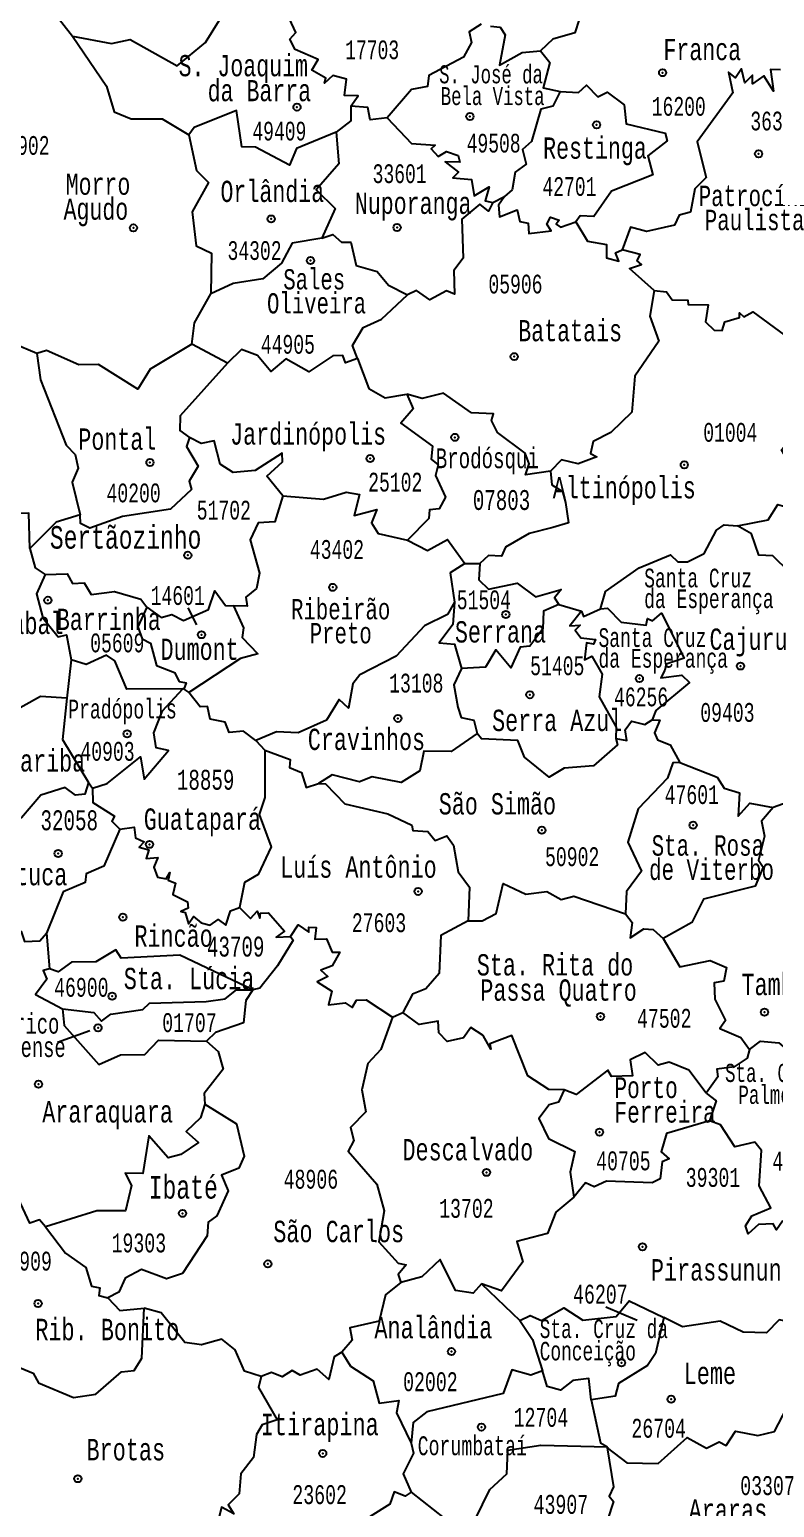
# Model space of a CAD drawing. Header units: millimetres. Extents: x 9851 to 10267, y 23387 to 23778.
# Drawn here: x 10108.89 to 10118.13, y 23501.6 to 23519.94 of the extents above; entities that cross this region are included whole.
import ezdxf
from ezdxf.enums import TextEntityAlignment as Align

# ---------------------------------------------------------------- set-up
doc = ezdxf.new("R2010")
doc.units = ezdxf.units.MM
doc.layers.add('3', color=7, linetype='Continuous')
doc.styles.add('MONOTXT', font='MONOTXT', dxfattribs={"height": 0.2})

# ---------------------------------------------------------------- blocks, each defined once
blk = doc.blocks.new('SEDE')
at = {"layer": '3', "color": 7, "linetype": 'Continuous'}
blk.add_circle((0, 0), 0.00451, dxfattribs=at)

msp = doc.modelspace()

# ---------------------------------------------------------------- linework, layer by layer
at = {"color": 7, "linetype": 'Continuous'}
for p, q in [((10114.635, 23517.797), (10114.78, 23517.869)), ((10108.975, 23515.919), (10108.681, 23516.043)), ((10111.344, 23515.8), (10110.9, 23516.037)), ((10114.288, 23513.315), (10114.473, 23513.312)), ((10110.851, 23512.763), (10110.958, 23512.551)), ((10115.454, 23512.805), (10115.736, 23512.724)), ((10109.402, 23512.116), (10109.347, 23511.642)), ((10110.801, 23511.752), (10110.786, 23511.757)), ((10110.801, 23511.752), (10110.862, 23511.711)), ((10111.696, 23511.116), (10111.806, 23510.995)), ((10109.617, 23510.597), (10109.666, 23510.523)), ((10118.348, 23510.367), (10118.118, 23510.286)), ((10109.094, 23508.726), (10109.134, 23508.28)), ((10113.39, 23507.681), (10113.519, 23507.74)), ((10109.632, 23507.514), (10109.233, 23507.369)), ((10114.494, 23504.37), (10114.972, 23503.916)), ((10116.429, 23503.915), (10116.038, 23504.081)), ((10116.058, 23502.347), (10116.054, 23502.335))]:
    msp.add_line(p, q, dxfattribs=at)
for points in [[(10109.419, 23519.859), (10109.902, 23519.771), (10110.134, 23519.819), (10110.716, 23519.493), (10111.071, 23519.781), (10111.261, 23520.088), (10111.472, 23520.146), (10111.487, 23520.347), (10111.587, 23520.444)], [(10112.875, 23518.991), (10112.965, 23519.121), (10112.794, 23519.125), (10112.82, 23519.326), (10112.651, 23519.372), (10112.548, 23519.279), (10112.562, 23519.338), (10112.389, 23519.438), (10112.467, 23519.57), (10112.182, 23519.697), (10112.116, 23519.824), (10112.19, 23519.906), (10112.11, 23520.077), (10112.016, 23520.135), (10111.846, 23520.101), (10111.998, 23520.257), (10111.945, 23520.43), (10111.587, 23520.444)], [(10108.644, 23520.249), (10108.805, 23520.198), (10108.989, 23520.272), (10109.152, 23520.199), (10109.419, 23519.859)], [(10115.761, 23520.235), (10115.652, 23519.903), (10115.382, 23519.822), (10115.229, 23519.677)], [(10109.419, 23519.859), (10109.842, 23519.238), (10109.935, 23518.921), (10110.148, 23518.835), (10110.53, 23518.835), (10110.863, 23518.636)], [(10114.493, 23520.008), (10114.341, 23519.913), (10114.372, 23519.781), (10114.272, 23519.601), (10113.842, 23519.371), (10113.825, 23519.236), (10113.625, 23519.197), (10113.326, 23518.846)], [(10114.609, 23519.984), (10114.728, 23519.972), (10114.788, 23519.878), (10114.717, 23519.502), (10114.999, 23519.656), (10115.229, 23519.677)], [(10115.229, 23519.677), (10115.343, 23519.532), (10115.261, 23519.219), (10115.47, 23519.173)], [(10118.208, 23519.441), (10118.084, 23519.447), (10118.12, 23519.178), (10118, 23519.37), (10117.861, 23519.27), (10117.861, 23519.378), (10117.765, 23519.282), (10117.722, 23519.453), (10117.649, 23519.342), (10117.562, 23519.414), (10117.615, 23519.159), (10117.174, 23518.55), (10117.285, 23518.105), (10117.142, 23517.967), (10117.089, 23517.675), (10116.951, 23517.64), (10116.893, 23517.516), (10116.544, 23517.437), (10116.347, 23517.488), (10116.242, 23517.207)], [(10115.47, 23519.173), (10115.382, 23518.991), (10115.233, 23518.953), (10115.117, 23518.552), (10115.006, 23518.455), (10115.05, 23518.27), (10114.912, 23518.171), (10114.874, 23517.952), (10114.78, 23517.869)], [(10115.47, 23519.173), (10115.7, 23519.162), (10115.8, 23519.252), (10115.938, 23519.107), (10116.057, 23519.167), (10116.267, 23519.008), (10116.293, 23518.774), (10116.775, 23518.657), (10116.801, 23518.562), (10116.559, 23518.374), (10116.623, 23518.14), (10116.111, 23517.938), (10115.89, 23517.62), (10115.719, 23517.631), (10115.668, 23517.554)], [(10112.875, 23518.991), (10112.875, 23518.808), (10112.693, 23518.67)], [(10113.326, 23518.846), (10113.112, 23518.82), (10113.083, 23518.976), (10112.875, 23518.991)], [(10112.693, 23518.67), (10112.197, 23518.466), (10112.113, 23518.261), (10111.692, 23518.484), (10111.522, 23518.485), (10111.455, 23518.936), (10110.928, 23518.728), (10110.863, 23518.636)], [(10113.326, 23518.846), (10113.625, 23518.529), (10113.919, 23518.508), (10113.869, 23518.46), (10113.959, 23518.368), (10114.062, 23518.428), (10114.204, 23518.379), (10114.227, 23518.298), (10114.044, 23518.302), (10114.209, 23518.173), (10114.14, 23518.103), (10114.372, 23518.08), (10114.406, 23517.879), (10114.589, 23517.988), (10114.539, 23517.818), (10114.635, 23517.797)], [(10110.863, 23518.636), (10110.958, 23518.194), (10111.108, 23518.042), (10110.905, 23517.679), (10110.955, 23517.258), (10111.145, 23517.166), (10111.137, 23516.66)], [(10112.693, 23518.67), (10112.724, 23518.276), (10112.443, 23517.954), (10112.68, 23517.723), (10112.512, 23517.353)], [(10114.78, 23517.869), (10114.705, 23517.762), (10114.718, 23517.617), (10114.939, 23517.705), (10114.972, 23517.558), (10115.075, 23517.541), (10115.082, 23517.41), (10115.361, 23517.445), (10115.305, 23517.527), (10115.351, 23517.612), (10115.458, 23517.578), (10115.421, 23517.527), (10115.476, 23517.49), (10115.668, 23517.554)], [(10114.635, 23517.797), (10114.583, 23517.688), (10114.476, 23517.774), (10114.251, 23517.589), (10114.266, 23517.104), (10114.153, 23516.95), (10114.161, 23516.656), (10114.061, 23516.7), (10113.855, 23516.587), (10113.69, 23516.702), (10113.576, 23516.649)], [(10115.668, 23517.554), (10115.811, 23517.315), (10116.049, 23517.276), (10116.045, 23517.11), (10116.202, 23517.066), (10116.159, 23517.169), (10116.242, 23517.207)], [(10112.512, 23517.353), (10112.144, 23517.29), (10112.011, 23517.041), (10111.782, 23516.848), (10111.411, 23516.788), (10111.137, 23516.66)], [(10112.512, 23517.353), (10112.648, 23517.397), (10112.759, 23517.302), (10112.875, 23517.304), (10112.94, 23517.015), (10113.199, 23516.937), (10113.341, 23516.771), (10113.576, 23516.649)], [(10116.637, 23516.705), (10116.334, 23516.977), (10116.48, 23517.025), (10116.428, 23517.072), (10116.465, 23517.149), (10116.242, 23517.207)], [(10110.9, 23516.037), (10110.931, 23516.301), (10111.137, 23516.66)], [(10112.958, 23515.859), (10112.893, 23516.019), (10113.026, 23516.244), (10113.254, 23516.347), (10113.576, 23516.649)], [(10116.637, 23516.705), (10116.584, 23516.386), (10116.695, 23516.072), (10116.399, 23515.638), (10116.362, 23515.194), (10116.1, 23514.939), (10115.88, 23514.829), (10115.848, 23514.68), (10115.929, 23514.636), (10115.694, 23514.55), (10115.488, 23514.602), (10115.352, 23514.461)], [(10116.637, 23516.705), (10116.791, 23516.688), (10116.862, 23516.588), (10117.056, 23516.585), (10117.06, 23516.529), (10117.308, 23516.526), (10117.276, 23516.315), (10117.385, 23516.212), (10117.483, 23516.207), (10117.515, 23516.312), (10117.697, 23516.366), (10117.697, 23516.427), (10117.751, 23516.378), (10117.864, 23516.44), (10118.251, 23516.154), (10118.487, 23516.24)], [(10110.9, 23516.037), (10110.382, 23515.726), (10110.229, 23515.48), (10109.743, 23515.786), (10109.496, 23515.781), (10109.094, 23515.958), (10108.975, 23515.919)], [(10108.975, 23515.919), (10109.019, 23515.596), (10109.341, 23514.781), (10109.452, 23514.667), (10109.489, 23514.496), (10109.414, 23514.325), (10109.513, 23513.916)], [(10112.958, 23515.859), (10112.807, 23515.804), (10112.772, 23515.895), (10112.648, 23515.891), (10112.354, 23515.692), (10112.066, 23515.853), (10111.881, 23515.699), (10111.715, 23515.895), (10111.518, 23515.969), (10111.344, 23515.8)], [(10112.958, 23515.859), (10113.098, 23515.487), (10113.299, 23515.369), (10113.57, 23515.414)], [(10111.344, 23515.8), (10110.753, 23515.145), (10110.752, 23514.964), (10110.87, 23514.877)], [(10113.57, 23515.414), (10113.649, 23515.236), (10113.495, 23515.054), (10113.888, 23514.771), (10113.87, 23514.61), (10113.959, 23514.54), (10113.923, 23514.405), (10114.049, 23514.137), (10113.968, 23513.994), (10113.848, 23513.981), (10113.843, 23513.871), (10113.575, 23513.603)], [(10115.352, 23514.461), (10115.04, 23514.416), (10115.088, 23514.553), (10115.038, 23514.682), (10114.696, 23514.942), (10114.619, 23515.088), (10114.646, 23515.173), (10114.373, 23515.184), (10114.022, 23515.429), (10113.759, 23515.364), (10113.57, 23515.414)], [(10117.673, 23513.781), (10118.054, 23513.855), (10118.174, 23514.045), (10118.522, 23513.948), (10118.439, 23514.015), (10118.36, 23514.289), (10118.421, 23514.381), (10118.218, 23514.725), (10118.352, 23514.872), (10118.268, 23514.909), (10118.513, 23514.978), (10118.6, 23515.085), (10118.814, 23515.112), (10118.937, 23515.261)], [(10110.87, 23514.877), (10110.832, 23514.768), (10110.979, 23514.521), (10110.867, 23514.334), (10110.895, 23514.234), (10110.634, 23513.987), (10110.037, 23513.899), (10109.632, 23513.752), (10109.518, 23513.81), (10109.513, 23513.916)], [(10112.031, 23514.155), (10111.831, 23514.399), (10112.027, 23514.576), (10112.022, 23514.682), (10111.685, 23514.468), (10111.414, 23514.444), (10111.25, 23514.547), (10111.177, 23514.835), (10111.016, 23514.804), (10110.87, 23514.877)], [(10115.352, 23514.461), (10115.37, 23514.29), (10115.502, 23514.206), (10115.539, 23514.072), (10115.574, 23513.818), (10115.38, 23513.759), (10115.089, 23513.687), (10114.794, 23513.516), (10114.745, 23513.403), (10114.582, 23513.412), (10114.473, 23513.312)], [(10108.889, 23513.499), (10108.876, 23513.939), (10108.349, 23513.926), (10108.058, 23513.986), (10107.831, 23514.182), (10107.694, 23514.143), (10107.604, 23514.198)], [(10112.031, 23514.155), (10112.532, 23514.113), (10112.817, 23514.201), (10112.983, 23514.171), (10112.915, 23513.91), (10113.195, 23513.986), (10113.129, 23513.819), (10113.214, 23513.687), (10113.575, 23513.603)], [(10112.031, 23514.155), (10111.93, 23513.83), (10111.724, 23513.818), (10111.625, 23513.606), (10111.738, 23513.195), (10111.702, 23513.002), (10111.569, 23512.894), (10111.586, 23512.786), (10111.415, 23512.787)], [(10109.513, 23513.916), (10109.215, 23513.829), (10108.889, 23513.499)], [(10115.971, 23512.75), (10116.033, 23512.966), (10116.454, 23513.261), (10116.842, 23513.422), (10116.931, 23513.334), (10117.054, 23513.333), (10117.261, 23513.437), (10117.411, 23513.728), (10117.507, 23513.794), (10117.673, 23513.781)], [(10118.872, 23512.677), (10118.42, 23512.858), (10118.451, 23512.934), (10118.32, 23513.208), (10118.113, 23513.408), (10117.937, 23513.416), (10117.847, 23513.683), (10117.673, 23513.781)], [(10108.889, 23513.499), (10108.956, 23513.261), (10109.077, 23513.177)], [(10113.575, 23513.603), (10113.825, 23513.475), (10114.073, 23513.612), (10114.288, 23513.315)], [(10114.288, 23513.315), (10114.107, 23513.196), (10114.162, 23512.834)], [(10114.473, 23513.312), (10114.464, 23513.11), (10114.582, 23512.994), (10114.938, 23513.069), (10115.165, 23512.902), (10115.486, 23512.993), (10115.402, 23512.887), (10115.454, 23512.805)], [(10109.077, 23513.177), (10108.97, 23512.936), (10109.05, 23512.641), (10109.241, 23512.404), (10109.345, 23512.429), (10109.402, 23512.116)], [(10109.077, 23513.177), (10109.352, 23513.185), (10109.419, 23513.066), (10109.565, 23513.075), (10109.649, 23512.93), (10109.939, 23512.968), (10110.267, 23512.871), (10110.34, 23512.772)], [(10110.34, 23512.772), (10110.519, 23512.642), (10110.653, 23512.681), (10110.797, 23512.607), (10111.107, 23512.742), (10111.186, 23512.976), (10111.317, 23512.793), (10111.415, 23512.787)], [(10110.34, 23512.772), (10110.229, 23512.526), (10110.284, 23512.379), (10110.385, 23512.326), (10110.463, 23512.046), (10110.685, 23511.961), (10110.741, 23511.848), (10110.829, 23511.832), (10110.801, 23511.752)], [(10111.415, 23512.787), (10111.54, 23512.516), (10111.525, 23512.396), (10111.718, 23512.193), (10111.502, 23512.134), (10110.862, 23511.711)], [(10114.162, 23512.834), (10114.075, 23512.682), (10113.787, 23512.538), (10113.435, 23512.165), (10112.986, 23511.93), (10112.898, 23511.818), (10112.844, 23511.516), (10112.73, 23511.627), (10112.573, 23511.367), (10112.219, 23511.21), (10111.949, 23511.224), (10111.696, 23511.116)], [(10114.162, 23512.834), (10114.14, 23512.555), (10113.969, 23512.33), (10114.16, 23512.312), (10114.247, 23512.009)], [(10115.454, 23512.805), (10115.267, 23512.721), (10115.255, 23512.501), (10115.096, 23512.286), (10114.976, 23512.275), (10114.86, 23512.019), (10114.674, 23512.244), (10114.547, 23512.026), (10114.247, 23512.009)], [(10115.736, 23512.724), (10115.593, 23512.541), (10115.72, 23512.547), (10115.657, 23512.487), (10115.73, 23512.393), (10115.91, 23512.369), (10115.887, 23512.312), (10115.799, 23512.328), (10115.776, 23512.117), (10115.864, 23512.162), (10115.993, 23511.94), (10115.957, 23511.657), (10116.167, 23511.28), (10116.164, 23511.143)], [(10115.736, 23512.724), (10115.763, 23512.655), (10115.971, 23512.75)], [(10115.971, 23512.75), (10116.06, 23512.761), (10116.228, 23512.585), (10116.54, 23512.549), (10116.558, 23512.633), (10116.618, 23512.601), (10116.73, 23512.698), (10117.01, 23512.137), (10116.788, 23512.063), (10116.77, 23511.991), (10116.723, 23511.894), (10116.983, 23511.927), (10117.077, 23511.836), (10116.658, 23511.488), (10116.613, 23511.372)], [(10110.786, 23511.757), (10110.092, 23511.752), (10109.942, 23512.104), (10109.842, 23512.174), (10109.59, 23512.06), (10109.402, 23512.116)], [(10114.247, 23512.009), (10114.154, 23511.809), (10114.201, 23511.53), (10114.241, 23511.401), (10114.4, 23511.37), (10114.443, 23511.202)], [(10109.347, 23511.642), (10109.02, 23511.664), (10108.63, 23511.445), (10108.458, 23511.558), (10108.305, 23511.497), (10108.085, 23511.637), (10108.116, 23511.49), (10108.016, 23511.272), (10107.634, 23511.194)], [(10109.347, 23511.642), (10109.295, 23511.127), (10109.617, 23510.597)], [(10109.666, 23510.523), (10109.849, 23510.584), (10110.263, 23510.913), (10110.309, 23510.636), (10110.609, 23510.993), (10110.456, 23511.027), (10110.428, 23511.213), (10110.536, 23511.484), (10110.786, 23511.757)], [(10111.696, 23511.116), (10111.541, 23511.234), (10111.361, 23511.215), (10111.313, 23511.344), (10111.126, 23511.382), (10111.093, 23511.539), (10111.005, 23511.534), (10110.862, 23511.711)], [(10116.164, 23511.143), (10116.299, 23511.118), (10116.278, 23511.247), (10116.359, 23511.356), (10116.522, 23511.315), (10116.613, 23511.372)], [(10116.613, 23511.372), (10116.708, 23511.369), (10116.641, 23511.212), (10116.679, 23511.124), (10116.838, 23511.063), (10116.959, 23510.845)], [(10114.443, 23511.202), (10114.119, 23510.978), (10113.78, 23510.982), (10113.73, 23510.741), (10113.497, 23510.594), (10113.137, 23510.667), (10112.983, 23510.605), (10112.641, 23510.692), (10112.474, 23510.584)], [(10116.164, 23511.143), (10116.183, 23511.064), (10115.887, 23510.8), (10115.522, 23510.773), (10115.334, 23510.661), (10115.03, 23510.91), (10114.945, 23511.117), (10114.494, 23511.137), (10114.443, 23511.202)], [(10111.806, 23510.995), (10111.805, 23510.409), (10111.734, 23510.196), (10111.883, 23509.795), (10111.723, 23509.452), (10111.552, 23509.354), (10111.49, 23509.045)], [(10111.806, 23510.995), (10112.119, 23510.881), (10112.111, 23510.782), (10112.261, 23510.721), (10112.32, 23510.534), (10112.474, 23510.584)], [(10116.959, 23510.845), (10116.869, 23510.839), (10116.806, 23510.647), (10116.44, 23510.27), (10116.31, 23509.853), (10116.482, 23509.496), (10116.297, 23509.24), (10116.283, 23508.963)], [(10116.959, 23510.845), (10117.419, 23510.662), (10117.509, 23510.525), (10117.7, 23510.465), (10117.682, 23510.179), (10117.826, 23510.338), (10118.118, 23510.286)], [(10109.617, 23510.597), (10109.573, 23510.449), (10109.457, 23510.439), (10109.327, 23510.534), (10109.024, 23510.436), (10108.785, 23510.156), (10108.417, 23510.072)], [(10109.666, 23510.523), (10109.672, 23510.345), (10109.938, 23510.179), (10109.905, 23510.116), (10110.005, 23510.017)], [(10112.474, 23510.584), (10112.559, 23510.58), (10112.798, 23510.332), (10113.333, 23510.204), (10113.632, 23510.065), (10113.645, 23509.999), (10113.829, 23509.987), (10113.92, 23509.877), (10114.065, 23509.933), (10114.149, 23509.819), (10114.205, 23509.485), (10114.348, 23509.296), (10114.331, 23508.877)], [(10118.118, 23510.286), (10117.972, 23510.117), (10118.01, 23509.928), (10117.935, 23509.629), (10117.991, 23509.545), (10117.894, 23509.31), (10117.252, 23509.148), (10117.108, 23508.856), (10116.752, 23508.657)], [(10110.005, 23510.017), (10109.808, 23509.556), (10109.59, 23509.462), (10109.576, 23509.353), (10109.301, 23509.236), (10109.094, 23508.726)], [(10110.005, 23510.017), (10110.184, 23510.04), (10110.199, 23509.906), (10110.308, 23509.857), (10110.245, 23509.793), (10110.365, 23509.759), (10110.333, 23509.65), (10110.476, 23509.663), (10110.427, 23509.542), (10110.474, 23509.419), (10110.583, 23509.4), (10110.628, 23509.478), (10110.607, 23509.381), (10110.697, 23509.344), (10110.665, 23509.205), (10110.844, 23509.115), (10110.854, 23509.033), (10110.765, 23508.995), (10110.816, 23508.98), (10110.858, 23508.839), (10110.921, 23508.932), (10111.015, 23508.854), (10111.129, 23508.825), (10111.225, 23508.895), (10111.321, 23508.822), (10111.381, 23509), (10111.49, 23509.045)], [(10108.153, 23509.405), (10108.782, 23508.745), (10108.824, 23508.619), (10109.011, 23508.63), (10109.094, 23508.726)], [(10114.331, 23508.877), (10114.505, 23508.876), (10114.677, 23508.97), (10114.765, 23509.341), (10115.045, 23509.21), (10115.305, 23509.242), (10115.485, 23509.142), (10115.64, 23509.182), (10116.283, 23508.963)], [(10111.49, 23509.045), (10111.626, 23508.905), (10111.71, 23508.997), (10111.745, 23508.909), (10111.752, 23508.973), (10111.853, 23508.977), (10112.05, 23508.751), (10111.948, 23508.675), (10112.123, 23508.685)], [(10114.331, 23508.877), (10113.99, 23508.697), (10113.97, 23508.225), (10113.805, 23508.035), (10113.637, 23507.966), (10113.519, 23507.74)], [(10116.283, 23508.963), (10116.367, 23508.858), (10116.342, 23508.666), (10116.509, 23508.78), (10116.628, 23508.772), (10116.752, 23508.657)], [(10112.123, 23508.685), (10112.157, 23508.636), (10111.965, 23508.319), (10111.745, 23508.042), (10111.658, 23508.02)], [(10112.123, 23508.685), (10112.219, 23508.827), (10112.352, 23508.739), (10112.353, 23508.801), (10112.442, 23508.793), (10112.425, 23508.652), (10112.57, 23508.654), (10112.641, 23508.488), (10112.736, 23508.49), (10112.641, 23508.32), (10112.499, 23508.264), (10112.587, 23508.185), (10112.455, 23508.12), (10112.637, 23508.003), (10112.595, 23507.835), (10112.801, 23507.859), (10112.888, 23507.8), (10112.944, 23507.892), (10113.062, 23507.895), (10113.39, 23507.681)], [(10111.658, 23508.02), (10110.75, 23508.45), (10110.021, 23508.416), (10109.955, 23508.518), (10109.709, 23508.367), (10109.407, 23508.365), (10109.241, 23508.243), (10109.134, 23508.28)], [(10116.752, 23508.657), (10116.959, 23508.307), (10117.333, 23508.384), (10117.537, 23508.299), (10117.505, 23508.129), (10117.384, 23508.108), (10117.392, 23507.906), (10117.524, 23507.641), (10117.455, 23507.539), (10117.715, 23507.431), (10117.823, 23507.279)], [(10109.134, 23508.28), (10109.053, 23508.261), (10109.101, 23508.154), (10108.961, 23507.965), (10109.295, 23507.784)], [(10109.295, 23507.784), (10109.685, 23507.741), (10109.777, 23507.632), (10109.894, 23507.718), (10110.292, 23507.776), (10110.376, 23507.855), (10111.079, 23507.877), (10111.315, 23507.908), (10111.453, 23508.022), (10111.658, 23508.02)], [(10111.658, 23508.02), (10111.571, 23507.887), (10111.541, 23507.61), (10111.193, 23507.49), (10111.081, 23507.385)], [(10109.295, 23507.784), (10109.314, 23507.58), (10109.744, 23507.095), (10110.015, 23507.215), (10110.316, 23507.22), (10110.485, 23507.396), (10111.081, 23507.385)], [(10113.39, 23507.681), (10113.247, 23507.279), (10113.084, 23507.108), (10113.01, 23506.779), (10113.061, 23506.506), (10112.869, 23506.312), (10112.912, 23506.151), (10112.839, 23506.018), (10113.197, 23505.607), (10113.288, 23505.278), (10113.223, 23504.894), (10113.46, 23504.627), (10113.56, 23504.605), (10113.462, 23504.487), (10113.493, 23504.387)], [(10115.52, 23506.778), (10115.332, 23506.783), (10115.07, 23506.953), (10114.873, 23507.453), (10114.6, 23507.351), (10114.61, 23507.283), (10114.515, 23507.454), (10114.362, 23507.552), (10114.274, 23507.427), (10114.07, 23507.381), (10113.965, 23507.488), (10113.958, 23507.632), (10113.722, 23507.592), (10113.519, 23507.74)], [(10111.081, 23507.385), (10111.227, 23507.255), (10111.287, 23507.036), (10111.054, 23506.735), (10111.061, 23506.601)], [(10117.823, 23507.279), (10117.958, 23507.383), (10118.187, 23507.363), (10118.347, 23507.225)], [(10117.285, 23506.737), (10117.068, 23507.024), (10116.825, 23507.125), (10116.687, 23507.084), (10116.525, 23507.243), (10116.342, 23507.154), (10116.37, 23506.955), (10116.11, 23506.944), (10116.065, 23507.024), (10115.67, 23506.723), (10115.52, 23506.778)], [(10117.823, 23507.279), (10117.793, 23507.171), (10117.633, 23507.067), (10117.417, 23507.038), (10117.429, 23506.943), (10117.285, 23506.737)], [(10115.52, 23506.778), (10115.451, 23506.625), (10115.334, 23506.592), (10115.208, 23506.423), (10115.326, 23506.175), (10115.653, 23506.015), (10115.598, 23505.757), (10115.64, 23505.446)], [(10117.285, 23506.737), (10117.407, 23506.644), (10117.325, 23506.396)], [(10111.061, 23506.601), (10111.007, 23506.431), (10110.828, 23506.264), (10110.982, 23506.127), (10110.763, 23505.976), (10110.607, 23505.935), (10110.366, 23506.21), (10110.291, 23505.742), (10110.073, 23505.746), (10110.15, 23505.59), (10110.076, 23505.279), (10109.719, 23505.277), (10109.085, 23505.08)], [(10111.061, 23506.601), (10111.454, 23506.357), (10111.55, 23505.954), (10111.482, 23505.807), (10111.268, 23505.719), (10111.351, 23505.525), (10111.21, 23505.215), (10111.102, 23505.135), (10111.089, 23504.968), (10110.785, 23504.499), (10110.585, 23504.432), (10110.275, 23504.548), (10110.073, 23504.443), (10109.995, 23504.267), (10109.855, 23504.197)], [(10117.325, 23506.396), (10116.793, 23506.236), (10116.725, 23506.011), (10116.826, 23505.921), (10116.737, 23505.884), (10116.713, 23505.675), (10116.613, 23505.626), (10116.046, 23505.647), (10115.894, 23505.574), (10115.785, 23505.625), (10115.64, 23505.446)], [(10118.599, 23505.039), (10118.231, 23505.148), (10118.159, 23505.041), (10118.116, 23505.114), (10117.934, 23505.108), (10117.807, 23504.99), (10117.774, 23505.09), (10117.852, 23505.216), (10118.088, 23505.313), (10117.943, 23505.587), (10117.973, 23506.027), (10117.887, 23506.131), (10117.64, 23506.073), (10117.462, 23506.345), (10117.325, 23506.396)], [(10109.085, 23505.08), (10109.008, 23505.164), (10108.889, 23505.126), (10108.716, 23505.495), (10108.46, 23505.552), (10108.328, 23505.826), (10108.208, 23505.872)], [(10115.64, 23505.446), (10115.418, 23505.261), (10115.316, 23504.997), (10114.936, 23504.895), (10115.01, 23504.643), (10114.744, 23504.283), (10114.494, 23504.37)], [(10109.085, 23505.08), (10109.333, 23504.751), (10109.582, 23504.574), (10109.653, 23504.341), (10109.758, 23504.323), (10109.744, 23504.228), (10109.855, 23504.197)], [(10114.494, 23504.37), (10114.391, 23504.255), (10114.174, 23504.289), (10113.984, 23504.672), (10113.753, 23504.459), (10113.493, 23504.387)], [(10113.493, 23504.387), (10113.304, 23504.236), (10113.227, 23503.906), (10112.863, 23503.826), (10112.89, 23503.673), (10112.763, 23503.522)], [(10109.855, 23504.197), (10110.006, 23504.038), (10110.307, 23504.069)], [(10114.972, 23503.916), (10115.099, 23503.977), (10115.24, 23503.917), (10115.517, 23504.075), (10115.752, 23503.92), (10116.167, 23503.964), (10116.33, 23504.158), (10116.758, 23503.955)], [(10108.199, 23503.255), (10108.589, 23503.212), (10108.78, 23503.324), (10108.93, 23503.261), (10108.995, 23503.14), (10109.431, 23502.961), (10109.709, 23503.002), (10110.027, 23503.28), (10110.185, 23503.295), (10110.281, 23503.449), (10110.307, 23504.069)], [(10111.76, 23503.222), (10111.553, 23503.288), (10111.437, 23503.55), (10111.272, 23503.685), (10111.019, 23503.615), (10110.814, 23503.642), (10110.52, 23504.013), (10110.307, 23504.069)], [(10114.972, 23503.916), (10115.128, 23503.679), (10115.252, 23503.291)], [(10116.758, 23503.955), (10116.657, 23503.507), (10116.555, 23503.356), (10116.194, 23503.133), (10116.154, 23502.975), (10115.857, 23502.931)], [(10118.752, 23503.818), (10118.19, 23503.923), (10118.034, 23503.763), (10117.744, 23503.769), (10117.456, 23503.906), (10116.992, 23503.837), (10116.758, 23503.955)], [(10112.763, 23503.522), (10112.665, 23503.466), (10112.599, 23503.182), (10112.456, 23503.313), (10112.246, 23503.236), (10112.145, 23503.296), (10112.022, 23503.216), (10111.889, 23503.27), (10111.76, 23503.222)], [(10112.763, 23503.522), (10112.871, 23503.349), (10113.15, 23503.166), (10113.227, 23502.888), (10113.468, 23502.924), (10113.442, 23502.768), (10113.622, 23502.393)], [(10111.76, 23503.222), (10111.728, 23503.083), (10111.959, 23502.682), (10111.773, 23502.621), (10111.702, 23502.499), (10111.664, 23502.215), (10111.509, 23502.012), (10111.487, 23501.763), (10111.351, 23501.627), (10111.422, 23501.516), (10111.267, 23501.598), (10111.155, 23501.14), (10111.313, 23500.972), (10111.239, 23500.802), (10111.515, 23500.739), (10111.605, 23500.546)], [(10115.252, 23503.291), (10115.106, 23503.237), (10114.87, 23503.302), (10114.763, 23503.009), (10113.817, 23502.782), (10113.648, 23502.65), (10113.622, 23502.393)], [(10115.857, 23502.931), (10115.828, 23503.194), (10115.631, 23503.169), (10115.478, 23503.05), (10115.31, 23503.097), (10115.252, 23503.291)], [(10115.857, 23502.931), (10115.972, 23502.399), (10116.058, 23502.347)], [(10116.054, 23502.335), (10116.298, 23502.149), (10116.687, 23502.139), (10117.05, 23502.462), (10117.287, 23502.33), (10117.447, 23502.41), (10117.532, 23502.364), (10117.65, 23502.544), (10117.927, 23502.49), (10118.133, 23502.538), (10118.287, 23502.83), (10118.469, 23502.849), (10118.515, 23502.733)], [(10113.622, 23502.393), (10113.65, 23502.267), (10113.521, 23502.013), (10113.623, 23501.783)], [(10113.623, 23501.783), (10114.03, 23501.461), (10114.418, 23501.447), (10114.6, 23501.816), (10114.81, 23502.012), (10114.824, 23502.306), (10115.232, 23502.369), (10116.058, 23502.347)], [(10116.054, 23502.335), (10116.132, 23501.849), (10116.081, 23501.734), (10116.135, 23501.67), (10115.919, 23501.011), (10116.14, 23500.765), (10116.092, 23500.675)], [(10113.623, 23501.783), (10113.549, 23501.735), (10113.411, 23501.79), (10113.358, 23501.634), (10113.114, 23501.483), (10113.154, 23501.392)]]:
    msp.add_lwpolyline(points, dxfattribs=at)
for p in [(10116.744, 23519.407), (10112.205, 23518.98), (10114.352, 23518.863), (10115.924, 23518.76), (10117.935, 23518.399), (10110.174, 23517.48), (10111.885, 23517.591), (10113.447, 23517.485), (10112.372, 23517.074), (10114.902, 23515.882), (10114.166, 23514.88), (10110.38, 23514.568), (10113.113, 23514.616), (10117.013, 23514.538), (10110.849, 23513.416), (10112.649, 23513.018), (10109.113, 23512.857), (10114.797, 23512.68), (10111.019, 23512.43), (10117.71, 23512.041), (10116.455, 23511.885), (10115.097, 23511.685), (10113.458, 23511.391), (10110.097, 23511.199), (10115.244, 23510.002), (10117.122, 23510.066), (10110.374, 23509.827), (10109.241, 23509.713), (10113.708, 23509.243), (10110.044, 23508.924), (10109.91, 23507.943), (10115.972, 23507.691), (10118.008, 23507.743), (10109.735, 23507.549), (10108.997, 23506.849), (10115.96, 23506.255), (10114.558, 23505.755), (10110.785, 23505.246), (10116.494, 23504.832), (10111.844, 23504.618), (10108.991, 23504.127), (10114.122, 23503.53), (10116.233, 23503.391), (10116.849, 23502.938), (10114.494, 23502.593), (10112.524, 23502.266), (10109.485, 23501.952)]:
    msp.add_point(p, dxfattribs=at)

# ---------------------------------------------------------------- block references
for p, xscale, yscale, zscale, rotation in [((10116.744, 23519.407), 10.000010793914, 10.000010793914, 10, 0.436496269233254), ((10112.205, 23518.98), 10, 10, 10, 0.2956211337370942), ((10114.352, 23518.863), 10.00001104078741, 10.00001104078741, 10, 0.359921533927719), ((10115.924, 23518.76), 10.00001898670335, 10.00001898670335, 10, 0.406613030810369), ((10117.935, 23518.399), 10, 10, 10, 0.4645119778394913), ((10110.174, 23517.48), 9.999980482974497, 9.999980482974497, 10, 0.2198480559227738), ((10111.885, 23517.591), 10.00002099974434, 10.00002099974434, 10, 0.2737421069185025), ((10113.447, 23517.485), 10.00001668829945, 10.00001668829945, 10, 0.3204336015778561), ((10112.372, 23517.074), 9.999983044849182, 9.999983044849182, 10, 0.2838818624302921), ((10114.902, 23515.882), 10, 10, 10, 0.3513839529139581), ((10114.166, 23514.88), 10.0000161678815, 10.0000161678815, 10, 0.3199000013501398), ((10110.38, 23514.568), 10.00001377168172, 10.00001377168172, 10, 0.1990364455999813), ((10113.113, 23514.616), 9.999983969461468, 9.999983969461468, 10, 0.2849490699124411), ((10117.013, 23514.538), 10.00001700781438, 10.00001700781438, 10, 0.4050122455382664), ((10110.849, 23513.416), 10.00001605761794, 10.00001605761794, 10, 0.2027716831145176), ((10109.113, 23512.857), 9.99998435066885, 9.99998435066885, 10, 0.142474089033866), ((10112.649, 23513.018), 9.999999999999998, 9.999999999999998, 9.999999999999998, 0.2555996044405665), ((10114.797, 23512.68), 10.0000161678815, 10.0000161678815, 10, 0.3199000013501398), ((10111.019, 23512.43), 10.00001361002684, 10.00001361002684, 10, 0.1987696428552574), ((10117.71, 23512.041), 10.00001766657672, 10.00001766657672, 10, 0.4055458406993467), ((10116.455, 23511.885), 10.00001663777554, 10.00001663777554, 10, 0.364990715116505), ((10115.097, 23511.685), 10.00001668829945, 10.00001668829945, 10, 0.3204336015778561), ((10113.458, 23511.391), 10.00001463904518, 10.00001463904518, 10, 0.2660048697164543), ((10110.097, 23511.199), 10, 10, 10, 0.1574151203856033), ((10115.244, 23510.002), 9.999999999999998, 9.999999999999998, 9.999999999999998, 0.3097615865854373), ((10117.122, 23510.066), 10.00002201239043, 10.00002201239043, 10, 0.3697930920257418), ((10110.374, 23509.827), 9.999988907375307, 9.999988907375307, 10, 0.1526126482596994), ((10109.241, 23509.713), 10.00002014029612, 10.00002014029612, 10, 0.114992678922464), ((10113.708, 23509.243), 10, 10, 10, 0.2537319909198689), ((10110.044, 23508.924), 9.999980322620141, 9.999980322620141, 10, 0.1328691299478455), ((10109.91, 23507.943), 10.00002137357773, 10.00002137357773, 10, 0.1184611258555851), ((10118.008, 23507.743), 9.999983947343633, 9.999983947343633, 10, 0.3772652025171987), ((10109.735, 23507.549), 10.00001795974546, 10.00001795974546, 10, 0.1085893900813122), ((10115.972, 23507.691), 10, 10, 10, 0.3116291907816184), ((10108.997, 23506.849), 10, 10, 10, 0.077106516861867), ((10115.96, 23506.255), 10, 10, 10, 0.2977555440642108), ((10114.558, 23505.755), 10, 10, 10, 0.2475955427197131), ((10110.785, 23505.246), 10.00002156656596, 10.00002156656596, 10, 0.1189947329996406), ((10116.494, 23504.832), 10.00000000000001, 10.00000000000001, 10.00000000000001, 0.3017575611954205), ((10111.844, 23504.618), 9.999986470077546, 9.999986470077546, 10, 0.1472765656076982), ((10108.991, 23504.127), 10, 10, 10, 0.04775803340488208), ((10114.122, 23503.53), 10.0000214422078, 10.0000214422078, 10, 0.2113093623387367), ((10116.233, 23503.391), 9.99997915395228, 9.99997915395228, 10, 0.2793462284425405), ((10116.849, 23502.938), 10, 10, 10, 0.29508753102688), ((10114.494, 23502.593), 10.00002317042809, 10.00002317042809, 10, 0.2139773851896848), ((10112.524, 23502.266), 9.999985637514712, 9.999985637514712, 10, 0.1454089360711772), ((10109.485, 23501.952), 10, 10, 10, 0.04055431031545054)]:
    msp.add_blockref('SEDE', p, dxfattribs=dict(at, xscale=xscale, yscale=yscale, zscale=zscale, rotation=rotation))

# ---------------------------------------------------------------- texts
at = {"color": 7, "linetype": 'Continuous', "style": 'MONOTXT'}
for s, height, rotation, width, p in [('17703', 0.2322, 0, 0.666671, (10113.138, 23519.691)), ('49409', 0.2324, 0, 0.666675, (10111.986, 23518.682)), ('33601', 0.2325, 360, 0.666671, (10113.479, 23518.153)), ('42701', 0.2325, 0, 0.666667, (10115.587, 23517.994)), ('34302', 0.2326, 0, 0.666675, (10111.678, 23517.199)), ('44905', 0.2328, 360, 0.666659, (10112.092, 23516.035)), ('Brod%%243squi', 0.24671, 0, 0.66667, (10114.568, 23514.594)), ('25102', 0.233, 360, 0.666675, (10113.425, 23514.324)), ('14601', 0.2333, 360, 0.666671, (10110.724, 23512.916)), ('51504', 0.2333, 360, 0.666667, (10114.525, 23512.863)), ('51405', 0.2334, 360, 0.666671, (10115.436, 23512.044)), ('13108', 0.2334, 0, 0.666663, (10113.686, 23511.829)), ('50902', 0.2338, 0, 0.666671, (10115.621, 23509.674)), ('27603', 0.2339, 360, 0.666671, (10113.223, 23508.854)), ('46306', 0.2344, 360, 0.666667, (10118.443, 23505.894)), ('48906', 0.2344, 0, 0.666659, (10112.378, 23505.67)), ('13702', 0.2345, 0, 0.666667, (10114.308, 23505.308)), ('42909', 0.2346, 0, 0.666663, (10108.824, 23504.653)), ('26704', 0.2349, 0, 0.666675, (10116.695, 23502.578)), ('23602', 0.2351, 0, 0.666663, (10112.486, 23501.754)), ('43907', 0.2351, 0, 0.666675, (10115.481, 23501.633))]:
    msp.add_text(s, height=height, rotation=rotation, dxfattribs=dict(at, width=width)).set_placement(p, align=Align.MIDDLE)
for s, height, width, p in [('Franca', 0.2632, 0.705884, (10116.754, 23519.563)), ('Jaboticabal', 0.26446, 0.705884, (10107.53, 23512.438)), ('Sta. L%%250cia', 0.26525, 0.705882, (10110.055, 23508.029)), ('S%%227o Carlos', 0.26582, 0.705884, (10111.911, 23504.888)), ('Araras', 0.2665, 0.705887, (10117.066, 23501.428))]:
    msp.add_text(s, height=height, dxfattribs=dict(at, width=width)).set_placement(p)
for s, height, rotation, width, p in [('S. Joaquim ', 0.26288, 359.9988, 0.705879, (10112.502, 23519.363)), ('da Barra', 0.2629, 359.9988, 0.705879, (10112.381, 23519.053)), ('Morro ', 0.2627, 359.9975, 0.705884, (10110.297, 23517.892)), ('Agudo', 0.2627, 359.9975, 0.705884, (10110.11, 23517.582)), ('Jardin%%243polis', 0.26404, 360, 0.705879, (10113.311, 23514.79)), ('Sta. Rita do ', 0.26486, 359.999, 0.705887, (10116.541, 23508.199)), ('Passa Quatro', 0.26486, 359.999, 0.705887, (10116.423, 23507.886)), ('Itirapina', 0.2663, 0, 0.705876, (10113.22, 23502.491))]:
    msp.add_text(s, height=height, rotation=rotation, dxfattribs=dict(at, width=width)).set_placement(p, align=Align.RIGHT)
for s, height, rotation, width, p in [('S. Jos%%233 da ', 0.22324, 0.0004, 0.666658, (10114.678, 23519.275)), ('Bela Vista', 0.2232, 0.0004, 0.666658, (10114.634, 23519.005)), ('Prad%%243polis', 0.23351, 360, 0.666659, (10110.039, 23511.39)), ('Sta. Cruz das ', 0.22536, 359.9989, 0.666663, (10118.429, 23506.877)), ('Palmeiras', 0.2254, 359.9989, 0.666663, (10118.27, 23506.605)), ('Ibat%%233', 0.2814, 360, 0.705884, (10110.793, 23505.429))]:
    msp.add_text(s, height=height, rotation=rotation, dxfattribs=dict(at, width=width)).set_placement(p, align=Align.CENTER)
for s, height, width, p in [('16200', 0.2323, 0.666675, (10116.944, 23518.989)), ('36307', 0.2324, 0.666667, (10118.168, 23518.807)), ('31902', 0.2324, 0.666659, (10108.798, 23518.504)), ('05906', 0.2327, 0.666659, (10114.917, 23516.783)), ('01004', 0.2329, 0.666667, (10117.584, 23514.942)), ('40200', 0.2331, 0.666663, (10110.177, 23514.19)), ('07803', 0.2468, 0.666667, (10114.744, 23514.102)), ('51702', 0.2331, 0.666671, (10111.297, 23513.976)), ('43402', 0.2332, 0.666671, (10112.701, 23513.488)), ('05609', 0.2334, 0.666671, (10109.974, 23512.328)), ('09403', 0.2335, 0.666667, (10117.548, 23511.465)), ('18859', 0.2474, 0.666663, (10111.071, 23510.629)), ('47601', 0.2337, 0.666671, (10117.106, 23510.445)), ('32058', 0.2475, 0.666667, (10109.378, 23510.126)), ('43709', 0.2477, 0.666663, (10111.444, 23508.558)), ('46900', 0.234, 0.666667, (10109.528, 23508.052)), ('47502', 0.2341, 0.666675, (10116.764, 23507.668)), ('01707', 0.2341, 0.666671, (10110.87, 23507.614)), ('40705', 0.2344, 0.666671, (10116.257, 23505.898)), ('39301', 0.2344, 0.666659, (10117.369, 23505.692)), ('19303', 0.2346, 0.666667, (10110.242, 23504.879)), ('46207', 0.2347, 0.666675, (10115.971, 23504.243)), ('02002', 0.2348, 0.666663, (10113.861, 23503.156)), ('12704', 0.2349, 0.666659, (10115.233, 23502.714)), ('Corumbata%%237', 0.23497, 0.666659, (10114.381, 23502.371)), ('03307', 0.235, 0.666675, (10118.046, 23501.866))]:
    msp.add_text(s, height=height, dxfattribs=dict(at, width=width)).set_placement(p, align=Align.MIDDLE)
for s, height, width, p in [('49508', 0.2324, 0.666671, (10114.646, 23518.416)), ('Orl%%226ndia', 0.26352, 0.70588, (10111.899, 23517.802)), ('Nuporanga', 0.2635, 0.705887, (10113.647, 23517.654)), ('40903', 0.2336, 0.666659, (10109.853, 23510.865)), ('Tamba%%250', 0.2653, 0.705884, (10118.209, 23507.955))]:
    msp.add_text(s, height=height, dxfattribs=dict(at, width=width)).set_placement(p, align=Align.CENTER)
at = {"color": 7, "linetype": 'Continuous', "style": 'MONOTXT', "width": 0.70589}
msp.add_text('Restinga', height=0.2634, dxfattribs=at).set_placement((10115.904, 23518.603), align=Align.TOP_CENTER)
at = {"color": 7, "linetype": 'Continuous', "style": 'MONOTXT'}
for s, height, rotation, width, p in [('Patroc%%237nio ', 0.25324, 0.0003, 0.705874, (10118.043, 23518.004)), ('Paulista', 0.2532, 0.0003, 0.705874, (10117.886, 23517.705)), ('Sales ', 0.2515, 0.0026, 0.705886, (10112.496, 23516.968)), ('Oliveira', 0.2515, 0.0026, 0.705886, (10112.448, 23516.67)), ('Ribeir%%227o ', 0.25232, 0.0017, 0.705888, (10112.824, 23512.873)), ('Preto', 0.2523, 0.0017, 0.705888, (10112.748, 23512.575)), ('Serrana', 0.2644, 0, 0.705882, (10114.731, 23512.597)), ('Sta. Rosa ', 0.2538, 0.0002, 0.705881, (10117.383, 23509.94)), ('de Viterbo', 0.2538, 0.0002, 0.705881, (10117.351, 23509.64))]:
    msp.add_text(s, height=height, rotation=rotation, dxfattribs=dict(at, width=width)).set_placement(p, align=Align.TOP_CENTER)
for s, height, rotation, width, p in [('Batatais', 0.2638, 360, 0.705882, (10114.951, 23516.073)), ('Dumont', 0.2645, 0, 0.705883, (10110.512, 23512.117)), ('Porto ', 0.2573, 359.9978, 0.705886, (10116.146, 23506.678)), ('Ferreira', 0.2573, 359.9978, 0.705886, (10116.146, 23506.373)), ('Sta. Cruz da ', 0.23006, 359.9971, 0.666663, (10115.218, 23503.698)), ('Concei%%231%%227o', 0.23006, 359.9971, 0.666663, (10115.218, 23503.421)), ('Leme', 0.2662, 360, 0.705878, (10117.005, 23503.127)), ('Brotas', 0.2663, 0, 0.705885, (10109.592, 23502.18))]:
    msp.add_text(s, height=height, rotation=rotation, dxfattribs=dict(at, width=width)).set_placement(p)
for s, height, width, p in [('Pontal', 0.2641, 0.70588, (10110.459, 23514.726)), ('Sert%%227ozinho', 0.27982, 0.705882, (10111.018, 23513.498)), ('Cajuru', 0.2645, 0.705879, (10118.295, 23512.242)), ('S%%227o Sim%%227o', 0.26486, 0.705881, (10115.421, 23510.198)), ('Lu%%237s Ant%%244nio', 0.265, 0.705884, (10113.939, 23509.413)), ('Descalvado', 0.2656, 0.70589, (10115.137, 23505.904)), ('Anal%%226ndia', 0.26605, 0.705885, (10114.629, 23503.695))]:
    msp.add_text(s, height=height, dxfattribs=dict(at, width=width)).set_placement(p, align=Align.RIGHT)
for s, height, width, p in [('Altin%%243polis', 0.26411, 0.705879, (10117.155, 23514.387)), ('Guatapar%%225', 0.26485, 0.705889, (10111.759, 23510.273)), ('Motuca', 0.265, 0.705881, (10109.354, 23509.584))]:
    msp.add_text(s, height=height, dxfattribs=dict(at, width=width)).set_placement(p, align=Align.TOP_RIGHT)
for s, height, rotation, width, p in [('Santa Cruz', 0.2326, 359.9989, 0.665293, (10116.515, 23513.25)), ('da Esperan%%231a', 0.23257, 359.9989, 0.665293, (10116.515, 23512.993)), ('Santa Cruz', 0.2326, 359.9989, 0.665293, (10115.948, 23512.51)), ('da Esperan%%231a', 0.23257, 359.9989, 0.665293, (10115.948, 23512.253)), ('Serra Azul', 0.2646, 360, 0.705885, (10114.627, 23511.498)), ('Araraquara', 0.2655, 0, 0.705883, (10109.043, 23506.64))]:
    msp.add_text(s, height=height, rotation=rotation, dxfattribs=dict(at, width=width)).set_placement(p, align=Align.TOP_LEFT)
for s, height, width, p in [('Barrinha', 0.2644, 0.705885, (10109.223, 23512.753)), ('46256', 0.2332, 0.665289, (10116.141, 23511.774)), ('Guariba', 0.2647, 0.705877, (10108.444, 23510.996)), ('Rinc%%227o', 0.2651, 0.705882, (10110.187, 23508.821)), ('Pirassununga', 0.26586, 0.705887, (10116.598, 23504.678)), ('Rib. Bonito', 0.26601, 0.705875, (10108.957, 23503.937))]:
    msp.add_text(s, height=height, dxfattribs=dict(at, width=width)).set_placement(p, align=Align.TOP_LEFT)
for s, height, rotation, width, p in [('Cravinhos', 0.2647, 360, 0.705881, (10113.795, 23511.263)), ('Am%%233rico ', 0.24261, 359.9973, 0.666659, (10109.395, 23507.72)), ('Brasiliense', 0.24261, 359.9973, 0.666659, (10109.334, 23507.43))]:
    msp.add_text(s, height=height, rotation=rotation, dxfattribs=dict(at, width=width)).set_placement(p, align=Align.TOP_RIGHT)

doc.saveas('drawing.dxf')
